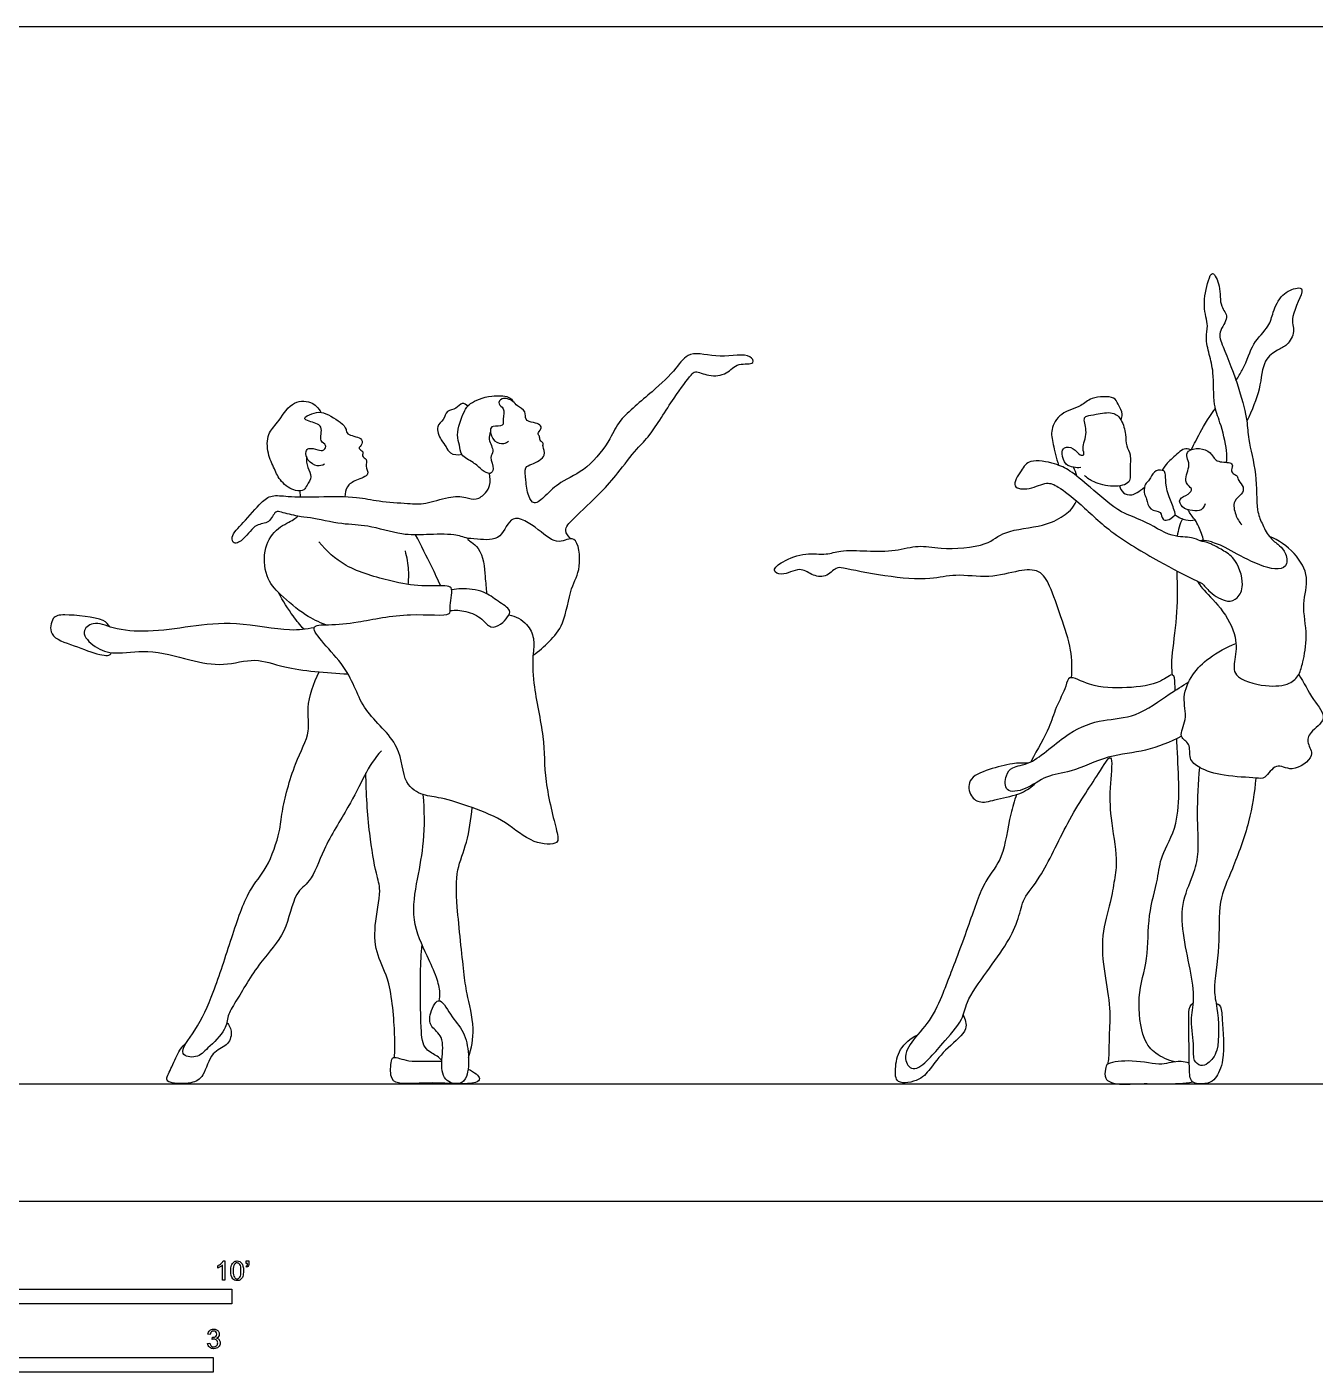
# Model space of a CAD drawing. Header units: millimetres. Extents: x 1.9 to 19.7, y 0.9 to 24.9.
# Drawn here: x 4.43 to 7.775, y 0.86 to 4.351 of the extents above; entities that cross this region are included whole.
import ezdxf

# ---------------------------------------------------------------- set-up
doc = ezdxf.new("R2010")
doc.units = ezdxf.units.MM
for name, color, linetype, true_color in [('AG-DIAGRAM', 7, 'Continuous', 0xfecc66), ('AG-PEOPLE', 7, 'Continuous', 0x66ccff), ('N-SYMB', 7, 'Continuous', 0x800040), ('X-VPRT', 6, 'Continuous', 0xff00ff)]:
    doc.layers.add(name, color=color, linetype=linetype, true_color=true_color)

msp = doc.modelspace()

# ---------------------------------------------------------------- linework, layer by layer
at = {"layer": 'AG-DIAGRAM'}
msp.add_line((2.2184, 1.6083), (19.3822, 1.6083), dxfattribs=at)
at = {"layer": 'AG-PEOPLE'}
msp.add_line((5.1404, 3.1318), (5.139, 3.1472), dxfattribs=at)
for points, knots in [([(7.5449, 3.2201), (7.5456, 3.2307), (7.5476, 3.2516), (7.5284, 3.3276), (7.5094, 3.3688), (7.5126, 3.4551), (7.5001, 3.4989), (7.4892, 3.5459), (7.4989, 3.5758), (7.4809, 3.6276), (7.4951, 3.6885), (7.5082, 3.7227), (7.5312, 3.6751), (7.5249, 3.6264), (7.555, 3.5984), (7.5194, 3.5577), (7.5379, 3.519), (7.5786, 3.4113), (7.5996, 3.3302), (7.5994, 3.2795), (7.6251, 3.1915), (7.6208, 3.0987), (7.636, 3.0642), (7.6535, 3.0276), (7.6779, 3.0087), (7.6957, 2.9934), (7.7072, 2.9558), (7.6756, 2.9362), (7.5966, 2.9671), (7.5364, 3.0051), (7.5064, 3.0144), (7.4921, 3.0187), (7.4793, 3.0193), (7.4766, 3.0173)], [-11.771013, -11.771013, -11.771013, -11.771013, -11.447825, -10.953404, -10.549466, -10.030532, -9.630862, -9.246671, -8.933474, -8.517518, -8.050288, -7.786189, -7.437964, -7.025223, -6.701106, -6.329783, -5.971504, -5.351049, -4.823419, -4.423706, -3.873124, -3.322824, -2.974139, -2.616396, -2.302801, -2.022381, -1.692285, -1.39745, -0.876888, -0.382856, 0, 0, 0.325347, 0.325347, 0.325347, 0.325347]), ([(7.569, 3.4339), (7.5752, 3.4432), (7.5984, 3.4805), (7.6077, 3.5284), (7.6565, 3.5727), (7.6643, 3.6109), (7.6857, 3.6589), (7.725, 3.6754), (7.7519, 3.6723), (7.7052, 3.5969), (7.7255, 3.563), (7.7031, 3.5232), (7.6767, 3.514), (7.6364, 3.4853), (7.636, 3.4182), (7.6109, 3.3558), (7.5973, 3.3283)], [3.447209, 3.447209, 3.447209, 3.447209, 3.604691, 4.097973, 4.538966, 4.89585, 5.303838, 5.672144, 5.882238, 6.372953, 6.729413, 7.083229, 7.387302, 7.75998, 8.25491, 8.697165, 8.697165, 8.697165, 8.697165]), ([(5.8421, 3.0228), (5.8357, 3.0284), (5.8209, 3.0463), (5.8512, 3.0779), (5.9222, 3.144), (5.9626, 3.191), (6.0134, 3.2582), (6.0495, 3.2909), (6.1068, 3.3869), (6.152, 3.4462), (6.1652, 3.4605), (6.2011, 3.4426), (6.2486, 3.4485), (6.273, 3.4815), (6.3222, 3.4732), (6.3068, 3.5076), (6.2276, 3.4882), (6.1489, 3.5147), (6.1144, 3.4607), (6.0548, 3.4044), (5.9662, 3.3336), (5.9468, 3.2824), (5.8881, 3.2023), (5.8151, 3.1728), (5.7784, 3.1369), (5.7469, 3.1072), (5.7291, 3.1356), (5.7255, 3.1733), (5.721, 3.21), (5.7405, 3.2155), (5.7825, 3.2363), (5.7673, 3.2615), (5.7717, 3.2725), (5.7603, 3.2774), (5.7621, 3.2901), (5.7534, 3.2956), (5.7673, 3.3078), (5.7626, 3.3203), (5.7451, 3.3243), (5.7204, 3.3296), (5.7276, 3.3554), (5.7013, 3.3665), (5.6938, 3.381), (5.6626, 3.3924), (5.6503, 3.3712), (5.6726, 3.3624), (5.6646, 3.3344), (5.6694, 3.3126), (5.6381, 3.318), (5.6304, 3.304), (5.6401, 3.2727), (5.6684, 3.2683), (5.6766, 3.2733), (5.6802, 3.2759)], [0, 0, 0, 0, 0.290262, 0.639165, 1.208157, 1.681014, 2.191725, 2.601201, 3.214223, 3.71011, 3.927344, 4.270681, 4.659057, 5.021121, 5.365394, 5.600227, 6.10585, 6.610898, 7.026312, 7.561482, 8.164051, 8.592637, 9.15241, 9.661653, 10.081557, 10.414113, 10.692188, 11.063758, 11.388273, 11.632072, 11.995595, 12.268707, 12.44634, 12.622952, 12.815052, 12.967857, 13.186963, 13.370345, 13.614311, 13.877512, 14.132397, 14.413976, 14.653336, 14.959011, 15.183032, 15.419963, 15.718468, 15.950547, 16.231489, 16.435061, 16.745067, 17.032015, 17.242544, 17.242544, 17.242544, 17.242544]), ([(5.6332, 3.3008), (5.6312, 3.2944), (5.6257, 3.281), (5.6455, 3.2493), (5.6285, 3.2344), (5.6455, 3.2048), (5.6324, 3.1878), (5.6096, 3.2015), (5.5901, 3.2224), (5.5541, 3.2378), (5.5542, 3.2676), (5.5426, 3.2921), (5.5634, 3.3547), (5.5808, 3.3766), (5.6257, 3.3962), (5.6824, 3.3939), (5.69, 3.3832), (5.6926, 3.3784)], [0, 0, 0, 0, 0.259013, 0.584913, 0.824715, 1.138571, 1.357, 1.626379, 1.946352, 2.288919, 2.578463, 2.877667, 3.328091, 3.641369, 4.123655, 4.440984, 4.673224, 4.673224, 4.673224, 4.673224]), ([(7.27, 3.332), (7.2722, 3.3364), (7.2778, 3.3466), (7.2617, 3.3721), (7.2552, 3.3942), (7.1909, 3.3914), (7.1693, 3.3655), (7.1123, 3.352), (7.0863, 3.3066), (7.0943, 3.2684), (7.1023, 3.232), (7.1087, 3.2137)], [0, 0, 0, 0, 0.222532, 0.529386, 0.790908, 1.220327, 1.562342, 1.991657, 2.387544, 2.748594, 3.166973, 3.166973, 3.166973, 3.166973]), ([(5.1554, 3.2363), (5.1555, 3.2267), (5.1557, 3.2074), (5.1726, 3.1844), (5.1563, 3.1622), (5.1501, 3.1479), (5.1246, 3.1446), (5.087, 3.1701), (5.0723, 3.2048), (5.0535, 3.2432), (5.052, 3.2968), (5.0826, 3.3229), (5.1122, 3.3797), (5.1685, 3.3831), (5.1868, 3.3618), (5.1932, 3.351)], [0, 0, 0, 0, 0.308072, 0.596567, 0.879314, 1.098342, 1.36484, 1.742676, 2.095419, 2.473364, 2.873885, 3.233153, 3.6802, 4.075408, 4.427554, 4.427554, 4.427554, 4.427554]), ([(5.2019, 3.2162), (5.1963, 3.2134), (5.183, 3.2087), (5.1574, 3.2241), (5.1516, 3.2492), (5.1614, 3.26), (5.1847, 3.2541), (5.2013, 3.2498), (5.2098, 3.268), (5.1854, 3.2748), (5.2036, 3.3191), (5.1637, 3.3259), (5.144, 3.3368), (5.1717, 3.348), (5.1942, 3.3565), (5.244, 3.3271), (5.2598, 3.3084), (5.259, 3.2913), (5.2987, 3.2873), (5.3029, 3.2685), (5.2856, 3.2564), (5.3063, 3.2501), (5.2968, 3.2364), (5.3153, 3.2295), (5.3064, 3.2109), (5.3232, 3.1875), (5.283, 3.1755), (5.259, 3.1604), (5.2552, 3.1408), (5.2555, 3.1321)], [0, 0, 0, 0, 0.25026, 0.550953, 0.827031, 1.017032, 1.293457, 1.522611, 1.726479, 1.964688, 2.301984, 2.636421, 2.854469, 3.117724, 3.407777, 3.834748, 4.115265, 4.318865, 4.656896, 4.873846, 5.088642, 5.294366, 5.481514, 5.692099, 5.929031, 6.189085, 6.521776, 6.832476, 7.126895, 7.126895, 7.126895, 7.126895]), ([(5.5743, 3.3672), (5.5705, 3.3709), (5.5586, 3.3801), (5.5453, 3.3572), (5.5181, 3.3581), (5.5137, 3.33), (5.489, 3.3163), (5.504, 3.2775), (5.5188, 3.2634), (5.5265, 3.2414), (5.5492, 3.2399), (5.5587, 3.2422)], [0, 0, 0, 0, 0.228514, 0.49252, 0.767633, 1.047485, 1.327827, 1.669717, 1.937324, 2.194926, 2.506505, 2.506505, 2.506505, 2.506505]), ([(7.166, 3.2076), (7.1598, 3.2069), (7.1474, 3.2081), (7.1255, 3.2135), (7.1151, 3.2427), (7.1212, 3.2629), (7.1493, 3.2602), (7.1611, 3.2386), (7.1781, 3.2396), (7.1671, 3.2601), (7.1865, 3.2976), (7.1713, 3.334), (7.1824, 3.3427), (7.2071, 3.3453), (7.2495, 3.3553), (7.2739, 3.3317), (7.2838, 3.2941), (7.2831, 3.2634), (7.2977, 3.241), (7.2922, 3.2032), (7.2988, 3.1648), (7.2484, 3.1555), (7.1999, 3.1677), (7.183, 3.1805), (7.1754, 3.1872)], [0, 0, 0, 0, 0.247111, 0.508529, 0.815282, 1.050489, 1.322803, 1.602818, 1.78045, 2.011485, 2.38446, 2.723887, 2.902345, 3.188224, 3.558675, 3.871471, 4.226614, 4.540941, 4.825774, 5.179484, 5.503613, 5.874562, 6.284097, 6.600093, 6.600093, 6.600093, 6.600093]), ([(7.4528, 3.2541), (7.4568, 3.2618), (7.4722, 3.2898), (7.4864, 3.3203), (7.5104, 3.3538), (7.5158, 3.3611)], [2.2403084, 2.2403084, 2.2403084, 2.2403084, 2.4184741, 2.9090282, 3.0388797, 3.0388797, 3.0388797, 3.0388797]), ([(7.4517, 3.2536), (7.4451, 3.2557), (7.4325, 3.2604), (7.4042, 3.2303), (7.3866, 3.2171), (7.3777, 3.2005)], [0, 0, 0, 0, 0.254957, 0.65072, 1.013877, 1.013877, 1.013877, 1.013877]), ([(7.4894, 3.1134), (7.4873, 3.1075), (7.4799, 3.0948), (7.4561, 3.0955), (7.4283, 3.1008), (7.4174, 3.1292), (7.4465, 3.1355), (7.4559, 3.1523), (7.45, 3.1565), (7.4315, 3.1734), (7.4527, 3.2147), (7.4399, 3.2329), (7.4415, 3.2456), (7.4522, 3.2557), (7.4738, 3.2594), (7.5048, 3.2497), (7.5159, 3.2191), (7.5533, 3.2232), (7.5622, 3.213), (7.555, 3.1983), (7.5638, 3.1901), (7.5736, 3.1864), (7.5748, 3.1726), (7.5912, 3.1576), (7.5851, 3.1367), (7.5594, 3.1223), (7.567, 3.0838), (7.5775, 3.0666), (7.5844, 3.0589)], [0, 0, 0, 0, 0.247407, 0.516412, 0.819173, 1.079999, 1.36746, 1.595326, 1.729494, 1.989598, 2.358997, 2.615757, 2.855779, 2.855779, 3.181274, 3.493439, 3.797397, 4.125606, 4.307593, 4.520763, 4.704197, 4.880642, 5.082775, 5.341429, 5.585477, 5.877005, 6.212536, 6.532135, 6.532135, 6.532135, 6.532135]), ([(7.5039, 3.0093), (7.5112, 3.0061), (7.5296, 2.9962), (7.5726, 2.9707), (7.5927, 2.903), (7.5752, 2.8677), (7.5458, 2.8552), (7.5003, 2.8821), (7.483, 2.9082), (7.4733, 2.9111), (7.4692, 2.9125), (7.4352, 2.9288), (7.3694, 2.9636), (7.2417, 3.0377), (7.1667, 3.1137), (7.1104, 3.1576), (7.0768, 3.1729), (7.0364, 3.1493), (6.981, 3.1535), (7.0127, 3.2014), (7.0325, 3.2316), (7.1012, 3.219), (7.1393, 3.1999), (7.1911, 3.1569), (7.2703, 3.0865), (7.3277, 3.074), (7.4007, 3.0243), (7.4539, 3.0295), (7.4765, 3.0161), (7.4859, 3.0159), (7.4966, 3.0126), (7.5039, 3.0093)], [0, 0, 0, 0, 0.230976, 0.461953, 0.923351, 1.262382, 1.558166, 1.962784, 2.278808, 2.483843, 2.483843, 2.483843, 3.090165, 3.780901, 4.377881, 4.85027, 5.172501, 5.562624, 5.911466, 6.278875, 6.617932, 7.066071, 7.442853, 7.910642, 8.491314, 8.93544, 9.458459, 9.868942, 10.172867, 10.403844, 10.63482, 10.63482, 10.63482, 10.63482]), ([(5.575, 3.0233), (5.5629, 3.0276), (5.5381, 3.0362), (5.4649, 3.0336), (5.4038, 3.0308), (5.3136, 3.06), (5.2506, 3.0585), (5.1656, 3.0784), (5.1355, 3.0798), (5.0917, 3.0915), (5.0737, 3.0967), (5.0595, 3.0605), (5.0222, 3.0639), (4.9965, 3.0226), (4.9665, 3.0054), (4.9574, 3.0319), (4.994, 3.065), (5.0356, 3.1168), (5.0655, 3.1382), (5.1106, 3.1311), (5.1881, 3.1321), (5.2865, 3.1334), (5.3415, 3.1191), (5.4187, 3.1149), (5.4645, 3.1112), (5.5227, 3.1337), (5.5685, 3.1327), (5.5963, 3.1207), (5.6221, 3.1417), (5.6332, 3.1605), (5.6333, 3.1825), (5.6304, 3.1924)], [0, 0, 0, 0, 0.356784, 0.838677, 1.300636, 1.846576, 2.321171, 2.844115, 3.174822, 3.55459, 3.777083, 4.096097, 4.421509, 4.819597, 5.117215, 5.348561, 5.744313, 6.222577, 6.554819, 6.924731, 7.440027, 8.008517, 8.450136, 8.945806, 9.34042, 9.788321, 10.176018, 10.476222, 10.786235, 11.056254, 11.37608, 11.37608, 11.37608, 11.37608]), ([(7.411, 3.0852), (7.395, 3.0688), (7.3744, 3.0694), (7.3776, 3.0962), (7.3422, 3.0945), (7.3383, 3.1267), (7.3304, 3.1375), (7.3305, 3.1624), (7.3405, 3.1714), (7.3472, 3.1808), (7.3592, 3.2035), (7.3836, 3.2009), (7.387, 3.1883), (7.3857, 3.1571), (7.4009, 3.119), (7.4068, 3.1028), (7.4116, 3.0896), (7.411, 3.0852)], [0, 0, 0, 0, 0.284563, 0.5527, 0.873062, 1.197975, 1.435244, 1.730688, 1.951794, 2.165747, 2.469959, 2.744092, 2.946459, 3.295931, 3.696325, 3.964396, 4.219166, 4.219166, 4.219166, 4.219166]), ([(7.2666, 3.1602), (7.2682, 3.1535), (7.2749, 3.1397), (7.3002, 3.1339), (7.3162, 3.1444), (7.3316, 3.1568)], [0, 0, 0, 0, 0.2832226, 0.5768673, 0.9198457, 0.9198457, 0.9198457, 0.9198457]), ([(7.1422, 2.6622), (7.1439, 2.6861), (7.1441, 2.7354), (7.1145, 2.8191), (7.0887, 2.8984), (7.0607, 2.9451), (7.0022, 2.9412), (6.9282, 2.9187), (6.8408, 2.9333), (6.7735, 2.9145), (6.6611, 2.9235), (6.5523, 2.9462), (6.5305, 2.95), (6.5039, 2.92), (6.4661, 2.9279), (6.4367, 2.9521), (6.392, 2.9236), (6.3614, 2.9415), (6.3956, 2.9672), (6.4509, 2.9881), (6.5052, 2.9798), (6.5429, 2.9943), (6.6123, 2.9907), (6.6835, 2.9897), (6.7458, 3.0081), (6.8022, 2.9944), (6.9239, 3.0013), (6.9654, 3.0466), (7.0686, 3.0529), (7.12, 3.0798), (7.1453, 3.1009), (7.1553, 3.1211)], [0, 0, 0, 0, 0.488828, 1.033929, 1.566423, 1.961558, 2.373536, 2.8866, 3.419791, 3.895097, 4.520423, 5.122048, 5.373764, 5.710621, 6.052702, 6.390055, 6.788823, 7.054337, 7.375109, 7.83104, 8.248909, 8.607967, 9.083327, 9.578188, 10.026761, 10.473045, 11.089776, 11.538544, 12.107138, 12.550903, 12.935187, 12.935187, 12.935187, 12.935187]), ([(5.2054, 2.7996), (5.1873, 2.8067), (5.152, 2.8226), (5.0866, 2.8769), (5.0469, 2.9226), (5.0423, 3.0018), (5.0777, 3.0521), (5.1224, 3.0713), (5.1296, 3.0785), (5.1332, 3.0815)], [0, 0, 0, 0, 0.43935, 0.963841, 1.410496, 1.900721, 2.346804, 2.734233, 2.950851, 2.950851, 2.950851, 2.950851]), ([(5.7438, 2.7207), (5.759, 2.7309), (5.787, 2.7562), (5.8272, 2.801), (5.8393, 2.8973), (5.8713, 2.9424), (5.8595, 3.0409), (5.8067, 3.0032), (5.7608, 3.047), (5.6841, 3.0966), (5.6654, 3.0163), (5.6043, 3.0209), (5.5601, 3.0268), (5.6149, 2.9992), (5.6183, 2.9267), (5.6224, 2.8951), (5.6229, 2.8808)], [0, 0, 0, 0, 0.42558, 0.869121, 1.419305, 1.871143, 2.356954, 2.713066, 3.166386, 3.651214, 4.080514, 4.519981, 4.808716, 5.1567, 5.655178, 6.010167, 6.010167, 6.010167, 6.010167]), ([(7.411, 3.0852), (7.4198, 3.0782), (7.4399, 3.0697), (7.455, 3.0704), (7.4629, 3.0716)], [2.0824827, 2.0824827, 2.0824827, 2.0824827, 2.370598, 2.6514922, 2.6514922, 2.6514922, 2.6514922]), ([(7.4846, 3.0186), (7.4834, 3.0247), (7.4807, 3.0367), (7.4646, 3.0724), (7.4494, 3.0875), (7.4465, 3.0948), (7.4451, 3.0981)], [0, 0, 0, 0, 0.248863, 0.605745, 0.871292, 1.057417, 1.057417, 1.057417, 1.057417]), ([(5.6812, 2.8258), (5.6982, 2.822), (5.7306, 2.8047), (5.7475, 2.7648), (5.7457, 2.7419), (5.7422, 2.7038), (5.7438, 2.6313), (5.7755, 2.5082), (5.7708, 2.3977), (5.8038, 2.2709), (5.8143, 2.2265), (5.737, 2.2309), (5.6746, 2.2911), (5.5878, 2.3252), (5.5063, 2.3521), (5.4589, 2.3547), (5.4031, 2.3874), (5.4058, 2.4926), (5.2945, 2.5753), (5.2725, 2.6876), (5.1441, 2.8008), (5.2208, 2.7987), (5.2921, 2.8049), (5.4154, 2.8338), (5.5336, 2.8192), (5.5256, 2.8446), (5.5379, 2.8946), (5.5191, 2.9024), (5.4492, 2.8976), (5.3749, 2.912), (5.2529, 2.9462), (5.2078, 2.9911), (5.1876, 3.0148)], [0, 0, 0, 0, 0.415176, 0.781956, 1.11116, 1.11116, 1.530373, 2.211242, 2.833508, 3.490133, 3.806262, 4.242007, 4.785615, 5.34569, 5.873842, 6.268106, 6.689421, 7.246927, 7.892368, 8.53907, 9.184014, 9.539779, 10.044899, 10.720558, 11.294557, 11.524789, 11.922585, 12.138038, 12.603619, 13.124066, 13.760628, 14.316817, 14.316817, 14.316817, 14.316817]), ([(5.504, 2.9006), (5.4963, 2.9176), (5.4807, 2.9516), (5.4532, 3.006), (5.4388, 3.0328)], [0, 0, 0, 0, 0.4303634, 0.9800812, 0.9800812, 0.9800812, 0.9800812]), ([(7.4692, 2.9125), (7.4733, 2.9062), (7.4813, 2.8921), (7.5335, 2.8435), (7.574, 2.7701), (7.5672, 2.7113), (7.5581, 2.6608), (7.6473, 2.6367), (7.7082, 2.6428), (7.7267, 2.6608), (7.7374, 2.6805), (7.7431, 2.7038), (7.7574, 2.7722), (7.7378, 2.8532), (7.7627, 2.9227), (7.7231, 2.9891), (7.68, 3.0194), (7.6559, 3.0291)], [-3.376255, -3.376255, -3.376255, -3.376255, -3.104848, -2.626517, -2.100265, -1.663435, -1.301337, -0.785895, -0.33471, 0, 0, 0.337889, 0.810413, 1.33418, 1.809718, 2.290412, 2.797042, 2.797042, 2.797042, 2.797042]), ([(5.4197, 2.9042), (5.421, 2.9165), (5.422, 2.9415), (5.4168, 2.975), (5.4123, 2.9912)], [0, 0, 0, 0, 0.3511728, 0.7596944, 0.7596944, 0.7596944, 0.7596944]), ([(7.4152, 2.9397), (7.4155, 2.9306), (7.4172, 2.8857), (7.4159, 2.8092), (7.3992, 2.708), (7.4023, 2.6818), (7.4033, 2.6693)], [11.399479, 11.399479, 11.399479, 11.399479, 11.550173, 12.1443, 12.714493, 13.066297, 13.066297, 13.066297, 13.066297]), ([(5.1491, 2.7878), (5.1391, 2.7989), (5.1198, 2.8218), (5.0939, 2.8621), (5.0829, 2.8833)], [0, 0, 0, 0, 0.3851182, 0.871486, 0.871486, 0.871486, 0.871486]), ([(5.5286, 2.8363), (5.5422, 2.838), (5.5698, 2.8373), (5.6127, 2.8176), (5.6315, 2.7882), (5.6618, 2.7993), (5.6777, 2.8193), (5.6897, 2.8394), (5.6491, 2.8612), (5.6188, 2.8888), (5.558, 2.8949), (5.5411, 2.8917), (5.5326, 2.8899)], [0, 0, 0, 0, 0.368513, 0.759367, 1.076058, 1.370187, 1.667375, 1.903969, 2.260104, 2.64542, 3.079908, 3.373005, 3.373005, 3.373005, 3.373005]), ([(4.6451, 2.7942), (4.6397, 2.8003), (4.632, 2.8177), (4.5274, 2.8278), (4.4946, 2.8223), (4.4838, 2.7662), (4.5523, 2.7471), (4.6187, 2.7187), (4.6471, 2.7187), (4.6488, 2.7273)], [0, 0, 0, 0, 0.283807, 0.859448, 1.181456, 1.543097, 1.997875, 2.447126, 2.812235, 2.812235, 2.812235, 2.812235]), ([(5.1751, 2.7916), (5.1541, 2.7885), (5.1111, 2.7802), (4.9704, 2.8095), (4.8565, 2.7958), (4.7464, 2.7789), (4.6556, 2.7864), (4.6042, 2.8116), (4.5656, 2.7804), (4.6071, 2.7375), (4.6601, 2.7206), (4.7453, 2.7385), (4.8521, 2.7073), (4.9381, 2.6896), (5.0244, 2.7166), (5.0994, 2.684), (5.2082, 2.6744), (5.2631, 2.6722)], [0, 0, 0, 0, 0.458911, 1.136984, 1.765, 2.370861, 2.918988, 3.337495, 3.662832, 4.056206, 4.484079, 5.012051, 5.618496, 6.158859, 6.680795, 7.193265, 7.931634, 7.931634, 7.931634, 7.931634]), ([(7.7321, 2.6706), (7.7458, 2.6496), (7.7651, 2.6074), (7.8128, 2.5549), (7.7593, 2.5227), (7.7519, 2.4914), (7.7787, 2.4581), (7.7141, 2.4122), (7.673, 2.4463), (7.6454, 2.3975), (7.6194, 2.4034), (7.5364, 2.4051), (7.4761, 2.4253), (7.4446, 2.4504), (7.4534, 2.4921), (7.4168, 2.5078), (7.4455, 2.5558), (7.4272, 2.6123), (7.4546, 2.6729), (7.4986, 2.7157), (7.5445, 2.7422), (7.5691, 2.7511)], [0, 0, 0, 0, 0.498329, 0.924683, 1.322843, 1.630217, 1.956389, 2.401662, 2.769534, 3.13758, 3.415542, 3.936504, 4.403953, 4.741259, 5.08244, 5.385299, 5.767507, 6.205112, 6.655871, 7.105751, 7.613742, 7.613742, 7.613742, 7.613742]), ([(5.3499, 2.4723), (5.315, 2.4355), (5.2871, 2.3573), (5.2003, 2.2265), (5.1699, 2.1319), (5.1213, 2.1047), (5.1048, 1.9951), (5.0346, 1.9292), (4.9737, 1.8233), (4.9497, 1.7861), (4.9481, 1.7461), (4.8987, 1.7014), (4.8732, 1.6734), (4.8157, 1.6819), (4.8746, 1.7536), (4.9155, 1.845), (4.9608, 1.9867), (5.0021, 2.1111), (5.0547, 2.165), (5.0885, 2.264), (5.0899, 2.3144), (5.1223, 2.4407), (5.1689, 2.5205), (5.1525, 2.5851), (5.1738, 2.6484), (5.1885, 2.6771)], [0, 0, 0, 0, 1.281779, 2.012963, 2.574291, 2.975239, 3.550622, 4.129707, 4.74121, 5.115604, 5.462077, 5.922922, 6.283677, 6.615467, 7.088156, 7.6886, 8.37752, 9.027661, 9.530366, 10.095991, 10.518137, 11.167759, 11.716677, 12.167491, 12.733382, 12.733382, 12.733382, 12.733382]), ([(7.4113, 2.6293), (7.4111, 2.6349), (7.4103, 2.6554), (7.4086, 2.6791), (7.37, 2.645), (7.2847, 2.6338), (7.1939, 2.6359), (7.1335, 2.6732), (7.1285, 2.6364), (7.0996, 2.5835), (7.0857, 2.5304), (7.0542, 2.4779), (7.0368, 2.444)], [5.605656, 5.605656, 5.605656, 5.605656, 5.703583, 5.991066, 6.330609, 6.871194, 7.437069, 7.858327, 8.140301, 8.58642, 9.014036, 9.582006, 9.582006, 9.582006, 9.582006]), ([(7.4278, 2.5102), (7.3979, 2.4956), (7.3353, 2.4685), (7.2372, 2.4634), (7.1435, 2.4151), (7.0758, 2.4107), (7.0279, 2.3713), (6.9664, 2.3605), (6.9702, 2.4098), (6.9881, 2.4337), (7.0422, 2.4347), (7.1331, 2.5255), (7.2231, 2.5552), (7.3101, 2.5571), (7.3954, 2.6207), (7.4295, 2.6404), (7.4463, 2.6513)], [0, 0, 0, 0, 0.573486, 1.142858, 1.725238, 2.188734, 2.644385, 3.035102, 3.377397, 3.674187, 4.069662, 4.711748, 5.270874, 5.799404, 6.378104, 6.821876, 6.821876, 6.821876, 6.821876]), ([(7.4103, 1.6652), (7.3928, 1.6688), (7.3584, 1.6856), (7.3243, 1.724), (7.3099, 1.8368), (7.3434, 1.9319), (7.3384, 2.0442), (7.3678, 2.1382), (7.3725, 2.2028), (7.4294, 2.2868), (7.4192, 2.4176), (7.4157, 2.4965), (7.4154, 2.5043)], [0, 0, 0, 0, 0.420106, 0.820988, 1.413939, 1.997037, 2.60247, 3.166556, 3.616275, 4.166279, 4.968889, 5.057744, 5.057744, 5.057744, 5.057744]), ([(6.9995, 2.359), (6.9937, 2.3426), (6.9772, 2.288), (6.9676, 2.1926), (6.9135, 2.1367), (6.8762, 2.0199), (6.8266, 1.8906), (6.8115, 1.8518), (6.7817, 1.7762), (6.7309, 1.7268), (6.702, 1.6759), (6.73, 1.6345), (6.7754, 1.6745), (6.8059, 1.7124), (6.8627, 1.7746), (6.8664, 1.8217), (6.9234, 1.9005), (6.9755, 1.9719), (7.0063, 2.0357), (7.0149, 2.0923), (7.064, 2.1403), (7.1362, 2.3029), (7.2054, 2.3998), (7.2525, 2.4814), (7.2406, 2.3769), (7.2415, 2.3016), (7.2627, 2.1926), (7.2532, 2.1376), (7.2441, 2.0769), (7.2169, 1.9928), (7.2267, 1.8947), (7.2445, 1.8051), (7.2389, 1.7348), (7.2395, 1.6771), (7.237, 1.6648), (7.2361, 1.659)], [10.021323, 10.021323, 10.021323, 10.021323, 10.259498, 10.790212, 11.262901, 11.837962, 12.491698, 12.863526, 13.354509, 13.839961, 14.250311, 14.568999, 14.955777, 15.37472, 15.873429, 16.255795, 16.79921, 17.340038, 17.807195, 18.218333, 18.668286, 19.27592, 19.96816, 20.384116, 20.849608, 21.395363, 21.987383, 22.41375, 22.854661, 23.391255, 23.962172, 24.509457, 24.999393, 25.423735, 25.663976, 25.663976, 25.663976, 25.663976]), ([(5.3842, 1.6765), (5.385, 1.6932), (5.3861, 1.7256), (5.3764, 1.8753), (5.3362, 1.9391), (5.3291, 2.0177), (5.3516, 2.1097), (5.3349, 2.1551), (5.317, 2.2629), (5.3101, 2.3625), (5.31, 2.4147)], [0, 0, 0, 0, 0.407615, 1.04894, 1.550826, 2.055694, 2.603697, 2.995822, 3.586257, 4.300608, 4.300608, 4.300608, 4.300608]), ([(7.0292, 2.4406), (7.0156, 2.4411), (6.9874, 2.4407), (6.9293, 2.4254), (6.8692, 2.4018), (6.8782, 2.3526), (6.9069, 2.3346), (6.9501, 2.3479), (7.0144, 2.3596), (7.0378, 2.379), (7.0488, 2.3889)], [0, 0, 0, 0, 0.366448, 0.819317, 1.252788, 1.609385, 1.916978, 2.296394, 2.759328, 3.140493, 3.140493, 3.140493, 3.140493]), ([(7.6206, 2.4018), (7.6174, 2.3636), (7.6063, 2.2887), (7.5613, 2.1661), (7.5209, 2.0806), (7.5293, 1.9689), (7.5082, 1.8492), (7.522, 1.8084), (7.5287, 1.6908), (7.5054, 1.6698), (7.4904, 1.6562), (7.4774, 1.6529), (7.4564, 1.6684), (7.462, 1.7057), (7.4492, 1.7733), (7.4633, 1.8273), (7.4509, 1.9075), (7.4295, 1.998), (7.4271, 2.0833), (7.4626, 2.1574), (7.4738, 2.2121), (7.467, 2.3118), (7.472, 2.389), (7.4751, 2.4291)], [-4.414733, -4.414733, -4.414733, -4.414733, -3.799746, -3.148702, -2.597615, -1.986417, -1.370943, -0.975499, -0.378274, 0, 0, 0.244389, 0.505106, 0.84499, 1.318036, 1.745857, 2.255489, 2.813672, 3.342132, 3.850078, 4.275026, 4.84013, 5.469646, 5.469646, 5.469646, 5.469646]), ([(5.5, 1.8237), (5.5014, 1.8308), (5.5036, 1.846), (5.4935, 1.8874), (5.4683, 1.9417), (5.4244, 2.034), (5.444, 2.1409), (5.4629, 2.2373), (5.4625, 2.3187), (5.4588, 2.3588)], [0, 0, 0, 0, 0.2674, 0.630825, 1.08069, 1.653902, 2.245455, 2.819144, 3.451359, 3.451359, 3.451359, 3.451359]), ([(5.5763, 1.6763), (5.5838, 1.7007), (5.5952, 1.7502), (5.5707, 1.8447), (5.5641, 1.8985), (5.5453, 2.0688), (5.5424, 2.1617), (5.5746, 2.2347), (5.5828, 2.2949), (5.5856, 2.325)], [0, 0, 0, 0, 0.503482, 1.051848, 1.49367, 2.238612, 2.802917, 3.302574, 3.850683, 3.850683, 3.850683, 3.850683]), ([(5.5071, 1.6684), (5.5031, 1.6726), (5.4947, 1.6816), (5.4579, 1.6976), (5.4516, 1.7546), (5.4506, 1.8987), (5.4536, 1.9453), (5.4555, 1.9695)], [0.050787, 0.050787, 0.050787, 0.050787, 0.247792, 0.552748, 0.977068, 1.617712, 2.108527, 2.108527, 2.108527, 2.108527]), ([(5.5523, 1.6092), (5.5614, 1.6112), (5.5754, 1.6271), (5.5784, 1.6852), (5.5666, 1.7449), (5.5299, 1.7827), (5.4985, 1.844), (5.4729, 1.7848), (5.4767, 1.7552), (5.5148, 1.7303), (5.5051, 1.6711), (5.508, 1.6152), (5.5416, 1.6068), (5.5523, 1.6092)], [0, 0, 0, 0, 0.295032, 0.729489, 1.173071, 1.608738, 2.00064, 2.376367, 2.691263, 3.044988, 3.480654, 3.894242, 4.242671, 4.242671, 4.242671, 4.242671]), ([(7.5175, 1.8172), (7.5211, 1.8156), (7.5315, 1.8117), (7.533, 1.7711), (7.5419, 1.6713), (7.5184, 1.6222), (7.4981, 1.6076), (7.4626, 1.6072), (7.4481, 1.6194), (7.4481, 1.6625), (7.4472, 1.7113), (7.4463, 1.7717), (7.4467, 1.8091), (7.4551, 1.8156), (7.4583, 1.8184)], [0, 0, 0, 0, 0.197336, 0.543404, 1.128637, 1.539447, 1.814917, 2.142983, 2.371449, 2.732249, 3.146082, 3.59909, 3.936574, 4.14226, 4.14226, 4.14226, 4.14226]), ([(6.8611, 1.7874), (6.8658, 1.7761), (6.8775, 1.7462), (6.8179, 1.7028), (6.7784, 1.6523), (6.7519, 1.6159), (6.6845, 1.6036), (6.6839, 1.6498), (6.6921, 1.7002), (6.7242, 1.7263), (6.7414, 1.7348)], [0, 0, 0, 0, 0.341016, 0.800129, 1.257021, 1.637294, 2.044003, 2.370275, 2.772743, 3.199175, 3.199175, 3.199175, 3.199175]), ([(4.9486, 1.7677), (4.9549, 1.7601), (4.9652, 1.7411), (4.9505, 1.7042), (4.9061, 1.6928), (4.8911, 1.6263), (4.8582, 1.607), (4.8019, 1.6086), (4.7883, 1.6204), (4.8079, 1.6537), (4.8247, 1.6962), (4.8379, 1.7094), (4.8442, 1.7157)], [0, 0, 0, 0, 0.311798, 0.645461, 1.015401, 1.464916, 1.81467, 2.235797, 2.436048, 2.774658, 3.171381, 3.469213, 3.469213, 3.469213, 3.469213]), ([(5.5751, 1.6463), (5.5918, 1.6383), (5.6119, 1.6237), (5.6013, 1.614), (5.594, 1.6118), (5.5731, 1.6055), (5.4812, 1.6138), (5.4066, 1.606), (5.3714, 1.6159), (5.3746, 1.6623), (5.3795, 1.6827), (5.4234, 1.6614), (5.4749, 1.6689), (5.5037, 1.6666), (5.507, 1.6663)], [3.357543, 3.357543, 3.357543, 3.357543, 3.73068, 3.940336, 3.940336, 3.940336, 4.544097, 5.062086, 5.365051, 5.717778, 5.936653, 6.301471, 6.779637, 6.842356, 6.842356, 6.842356, 6.842356]), ([(7.448, 1.6617), (7.4407, 1.6638), (7.4092, 1.6695), (7.3815, 1.6522), (7.3064, 1.6718), (7.232, 1.6637), (7.231, 1.648), (7.225, 1.6179), (7.2625, 1.6046), (7.3183, 1.6096), (7.37, 1.6076), (7.436, 1.6089), (7.457, 1.6129)], [0.502501, 0.502501, 0.502501, 0.502501, 0.64254, 1.100037, 1.61359, 2.045006, 2.301671, 2.581084, 2.908307, 3.332009, 3.811937, 4.176331, 4.176331, 4.176331, 4.176331])]:
    msp.add_open_spline(points, degree=3, knots=knots, dxfattribs=at)
for points in [[(7.1558, 3.1856), (7.1538, 3.1935), (7.151, 3.2012), (7.1475, 3.2086)], [(7.4299, 3.0746), (7.4229, 3.061), (7.4188, 3.0459), (7.4166, 3.0293)], [(7.446, 3.0979), (7.4458, 3.0977), (7.4456, 3.0975), (7.4455, 3.0973)]]:
    msp.add_open_spline(points, degree=3, dxfattribs=at)
at = {"layer": 'N-SYMB'}
for points in [[(4.9249, 1.1297), (4.9249, 1.1358)], [(4.9433, 1.0981), (4.9372, 1.0981), (4.9372, 1.1373)], [(4.9394, 1.1484), (4.9433, 1.1484), (4.9433, 1.0981)], [(5.0002, 1.1321), (4.9987, 1.1346)], [(4.9993, 1.1415), (4.9993, 1.1487), (5.0059, 1.1487), (5.0059, 1.143)], [(5.0026, 1.1415), (4.9993, 1.1415)], [(4.9055, 0.9573), (4.8992, 0.9582)], [(4.9109, 0.9447), (4.9115, 0.9501)], [(4.8986, 0.9341), (4.9049, 0.935)]]:
    msp.add_lwpolyline(points, dxfattribs=at)
for points in [[(3.4376, 1.0368), (3.4376, 1.0749), (4.9616, 1.0749), (4.9616, 1.0368)], [(3.9136, 0.8599), (3.9136, 0.898), (4.9136, 0.898), (4.9136, 0.8599)]]:
    msp.add_lwpolyline(points, close=True, dxfattribs=at)
for points in [[(4.9249, 1.1358), (4.9282, 1.1373), (4.9312, 1.1394), (4.9339, 1.1415)], [(4.9312, 1.133), (4.9288, 1.1315), (4.9267, 1.1303), (4.9249, 1.1297)], [(4.9372, 1.1373), (4.9357, 1.1358), (4.9336, 1.1343), (4.9312, 1.133)], [(4.9339, 1.1415), (4.9363, 1.1439), (4.9381, 1.146), (4.9394, 1.1484)], [(4.9589, 1.1228), (4.9589, 1.1285), (4.9595, 1.1333), (4.9607, 1.137)], [(4.9641, 1.1023), (4.9607, 1.1065), (4.9589, 1.1132), (4.9589, 1.1228)], [(4.9607, 1.137), (4.9622, 1.1406), (4.9641, 1.1433), (4.9665, 1.1454)], [(4.9686, 1.1397), (4.9665, 1.1367), (4.9653, 1.1309), (4.9653, 1.1228)], [(4.9653, 1.1228), (4.9653, 1.1144), (4.9665, 1.109), (4.9683, 1.1062)], [(4.9665, 1.1454), (4.9686, 1.1472), (4.9719, 1.1484), (4.9755, 1.1484)], [(4.9752, 1.1433), (4.9725, 1.1433), (4.9704, 1.1421), (4.9686, 1.1397)], [(4.9824, 1.1391), (4.9806, 1.1418), (4.9782, 1.1433), (4.9752, 1.1433)], [(4.9755, 1.1484), (4.9782, 1.1484), (4.9803, 1.1478), (4.9824, 1.1466)], [(4.9824, 1.1466), (4.9845, 1.1457), (4.986, 1.1439), (4.9875, 1.1421)], [(4.9854, 1.1228), (4.9854, 1.1309), (4.9845, 1.1364), (4.9824, 1.1391)], [(4.9824, 1.1062), (4.9845, 1.109), (4.9854, 1.1144), (4.9854, 1.1228)], [(4.9875, 1.1421), (4.9888, 1.14), (4.99, 1.1376), (4.9906, 1.1346)], [(4.9918, 1.1228), (4.9918, 1.1168), (4.9912, 1.112), (4.99, 1.1083)], [(4.9906, 1.1346), (4.9915, 1.1315), (4.9918, 1.1276), (4.9918, 1.1228)], [(4.9987, 1.1346), (4.9999, 1.1352), (5.0008, 1.1358), (5.0014, 1.137)], [(5.0047, 1.1364), (5.0038, 1.1346), (5.0023, 1.133), (5.0002, 1.1321)], [(5.0014, 1.137), (5.002, 1.1382), (5.0026, 1.1397), (5.0026, 1.1415)], [(5.0059, 1.143), (5.0059, 1.14), (5.0056, 1.1376), (5.0047, 1.1364)], [(4.9755, 1.0975), (4.9707, 1.0975), (4.9668, 1.0987), (4.9641, 1.1023)], [(4.9683, 1.1062), (4.9701, 1.1035), (4.9725, 1.102), (4.9755, 1.102)], [(4.9755, 1.102), (4.9782, 1.102), (4.9806, 1.1035), (4.9824, 1.1062)], [(4.9845, 1.0999), (4.9821, 1.0981), (4.9791, 1.0975), (4.9755, 1.0975)], [(4.99, 1.1083), (4.9888, 1.1047), (4.9869, 1.102), (4.9845, 1.0999)], [(4.8992, 0.9582), (4.9001, 0.9625), (4.9016, 0.9658), (4.9043, 0.9679)], [(4.9043, 0.9679), (4.907, 0.9703), (4.9103, 0.9715), (4.9142, 0.9715)], [(4.9085, 0.964), (4.907, 0.9625), (4.9058, 0.9603), (4.9055, 0.9573)], [(4.9145, 0.9664), (4.9121, 0.9664), (4.91, 0.9655), (4.9085, 0.964)], [(4.9151, 0.9456), (4.9139, 0.9456), (4.9124, 0.9453), (4.9109, 0.9447)], [(4.9115, 0.9501), (4.9118, 0.9501), (4.9121, 0.9501), (4.9124, 0.9501)], [(4.9124, 0.9501), (4.9151, 0.9501), (4.9176, 0.9507), (4.9197, 0.9522)], [(4.9142, 0.9715), (4.917, 0.9715), (4.9197, 0.9709), (4.9218, 0.9697)], [(4.9203, 0.964), (4.9188, 0.9655), (4.917, 0.9664), (4.9145, 0.9664)], [(4.9221, 0.9426), (4.9203, 0.9444), (4.9179, 0.9456), (4.9151, 0.9456)], [(4.9197, 0.9522), (4.9218, 0.9534), (4.9227, 0.9555), (4.9227, 0.9585)], [(4.9227, 0.9585), (4.9227, 0.9606), (4.9218, 0.9625), (4.9203, 0.964)], [(4.9218, 0.9697), (4.9242, 0.9685), (4.926, 0.9667), (4.9272, 0.9649)], [(4.9272, 0.9525), (4.926, 0.9507), (4.9245, 0.9492), (4.9221, 0.9483)], [(4.9221, 0.9483), (4.9251, 0.9474), (4.9275, 0.9462), (4.929, 0.9438)], [(4.9272, 0.9649), (4.9284, 0.9628), (4.929, 0.9606), (4.929, 0.9582)], [(4.929, 0.9582), (4.929, 0.9561), (4.9284, 0.9543), (4.9272, 0.9525)], [(4.929, 0.9438), (4.9305, 0.9417), (4.9314, 0.939), (4.9314, 0.9359)], [(4.9037, 0.9242), (4.9007, 0.9266), (4.8992, 0.9302), (4.8986, 0.9341)], [(4.9145, 0.9206), (4.9103, 0.9206), (4.9064, 0.9215), (4.9037, 0.9242)], [(4.9049, 0.935), (4.9055, 0.9317), (4.9067, 0.929), (4.9085, 0.9275)], [(4.9085, 0.9275), (4.91, 0.926), (4.9121, 0.9251), (4.9145, 0.9251)], [(4.9145, 0.9251), (4.9176, 0.9251), (4.92, 0.9263), (4.9221, 0.9281)], [(4.9266, 0.9248), (4.9236, 0.9218), (4.9194, 0.9206), (4.9145, 0.9206)], [(4.9251, 0.9356), (4.9251, 0.9387), (4.9239, 0.9408), (4.9221, 0.9426)], [(4.9221, 0.9281), (4.9239, 0.9302), (4.9251, 0.9326), (4.9251, 0.9356)], [(4.9314, 0.9359), (4.9314, 0.9314), (4.9299, 0.9278), (4.9266, 0.9248)]]:
    msp.add_open_spline(points, degree=3, dxfattribs=at)
at = {"layer": 'X-VPRT'}
msp.add_lwpolyline([(1.9136, 4.3515), (1.9136, 1.3035), (19.687, 1.3035), (19.687, 4.3515)], close=True, dxfattribs=at)

doc.saveas('drawing.dxf')
